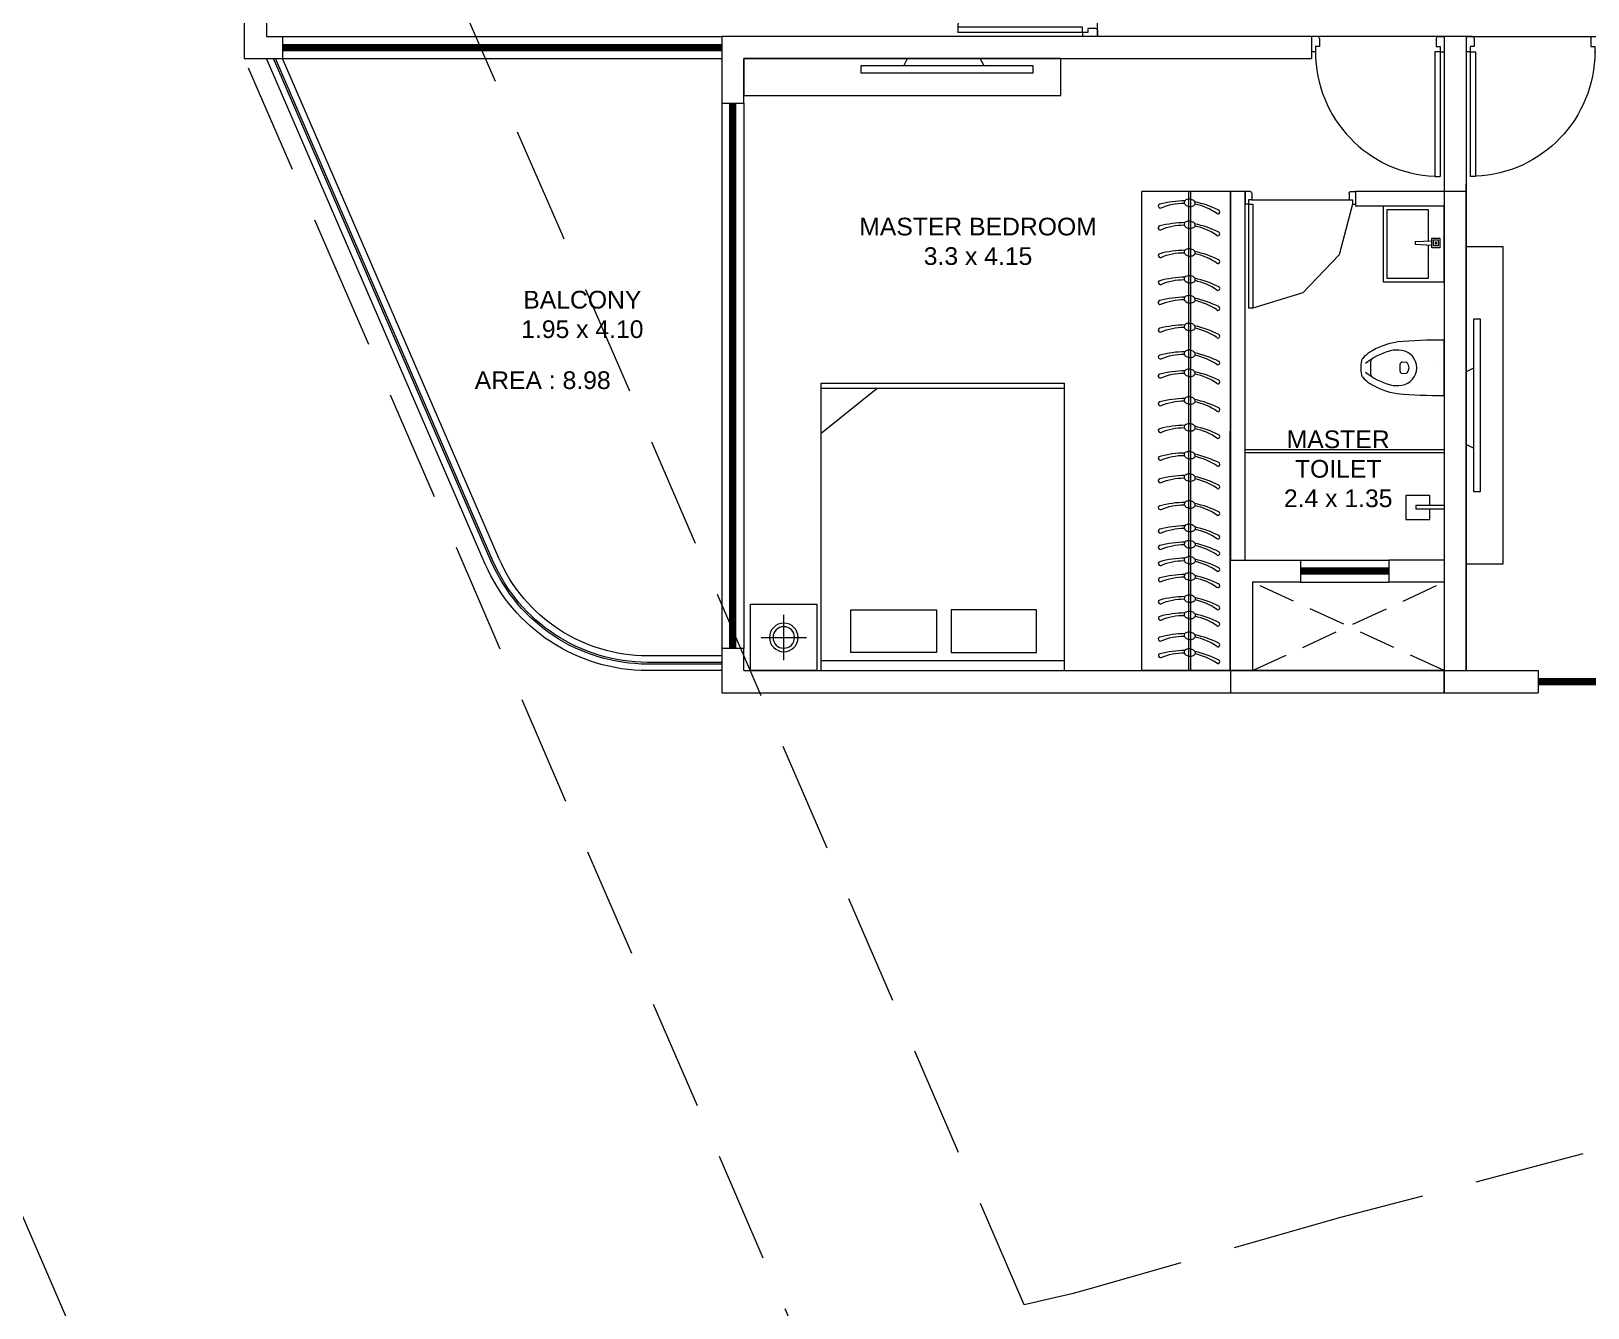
# Model space of a CAD drawing. Header units: inches. Extents: x 27644242 to 29005101, y -955243 to 216979.
# Drawn here: x 28704007 to 28714567, y -520908 to -512248 of the extents above; entities that cross this region are included whole.
import ezdxf

# ---------------------------------------------------------------- set-up
doc = ezdxf.new("R2010")
doc.units = ezdxf.units.IN
doc.header["$MEASUREMENT"] = 0
doc.set_wipeout_variables(frame=1)
for name, pattern in [('01-Xref Col Podium Lvl-1$0$HIDDEN', [0.375, 0.25, -0.125]), ('DASHED2', [0.375, 0.25, -0.125]), ('HIDDEN', [0.375, 0.25, -0.125])]:
    doc.linetypes.add(name, pattern=pattern)
for name, color, linetype, lineweight in [('AHC-A-DUCT', 14, 'HIDDEN', 5), ('DOOR', 4, 'Continuous', 0), ('DOORS', 1, 'Continuous', 9), ('ELEVATION', 40, 'Continuous', 13), ('FURN', 250, 'Continuous', 0), ('RVA Site Boundary', 17, 'Continuous', 15), ('WALL', 7, 'Continuous', 20), ('WINDOW', 162, 'Continuous', 13)]:
    doc.layers.add(name, color=color, linetype=linetype, lineweight=lineweight)
doc.layers.add('text', color=7, linetype='Continuous')
doc.styles.add('AMITS', font='arial.ttf')

# ---------------------------------------------------------------- blocks, each defined once
blk = doc.blocks.new('frerfdefr')
at = {"layer": 'FURN'}
for p, q in [((28735034, -3890), (28734433, -3890, 0)), ((28734433, -7140, 0), (28734434, -3890, 0)), ((28734753, -7140, 0), (28734753, -3890, 0)), ((28734765, -7140, 0), (28734765, -3890, 0)), ((28735033, -7140, 0), (28735034, -3890, 0)), ((28735034, -7140, 0), (28734433, -7140, 0))]:
    blk.add_line(p, q, dxfattribs=at)
at = {"layer": 'FURN', "extrusion": (6.40542e-09, -9.36485e-09, 1)}
for points in [[(28734726, -3953, 0.057952), (28734555, -3976, 1.08017), (28734564, -4001, -0.102886), (28734721, -3969, -0.821198)], [(28734726, -4101, 0.057952), (28734555, -4124, 1.08017), (28734563, -4149, -0.102886), (28734721, -4117, -0.821198)], [(28734726, -4289, 0.057952), (28734555, -4312, 1.08017), (28734564, -4337, -0.102886), (28734721, -4305, -0.821198)], [(28734726, -4471, 0.057952), (28734555, -4495, 1.08017), (28734564, -4520, -0.102886), (28734721, -4488, -0.821198)], [(28734726, -4607, 0.057952), (28734555, -4630, 1.08017), (28734563, -4655, -0.102886), (28734721, -4623, -0.821198)], [(28734726, -4795, 0.057952), (28734555, -4818, 1.08017), (28734564, -4843, -0.102886), (28734721, -4811, -0.821198)], [(28734726, -4977, 0.057952), (28734555, -5000, 1.08017), (28734564, -5025, -0.102886), (28734721, -4993, -0.821198)], [(28734726, -5106, 0.057952), (28734555, -5129, 1.08017), (28734563, -5154, -0.102886), (28734721, -5122, -0.821198)], [(28734726, -5294, 0.057952), (28734555, -5317, 1.08017), (28734564, -5342, -0.102886), (28734721, -5310, -0.821198)], [(28734726, -5476, 0.057952), (28734555, -5499, 1.08017), (28734564, -5524, -0.102886), (28734721, -5492, -0.821198)], [(28734726, -5664, 0.057952), (28734555, -5687, 1.08017), (28734564, -5712, -0.102886), (28734721, -5680, -0.821198)], [(28734726, -5816, 0.057952), (28734555, -5840, 1.08017), (28734564, -5865, -0.102886), (28734721, -5833, -0.821198)], [(28734726, -5999, 0.057952), (28734555, -6022, 1.08017), (28734564, -6047, -0.102886), (28734721, -6015, -0.821198)], [(28734726, -6158, 0.057952), (28734555, -6181, 1.08017), (28734564, -6206, -0.102886), (28734721, -6174, -0.821198)], [(28734726, -6269, 0.057952), (28734555, -6292, 1.08017), (28734564, -6317, -0.102886), (28734721, -6285, -0.821198)], [(28734726, -6377, 0.057952), (28734555, -6401, 1.08017), (28734564, -6426, -0.102886), (28734721, -6394, -0.821198)], [(28734726, -6488, 0.057952), (28734556, -6511, 1.08017), (28734564, -6536, -0.102886), (28734722, -6504, -0.821198)], [(28734726, -6638, 0.057952), (28734555, -6661, 1.08017), (28734564, -6686, -0.102886), (28734721, -6654, -0.821198)], [(28734726, -6749, 0.057952), (28734556, -6772, 1.08017), (28734564, -6797, -0.102886), (28734722, -6765, -0.821198)], [(28734726, -6889, 0.057952), (28734555, -6913, 1.08017), (28734564, -6938, -0.102886), (28734721, -6906, -0.821198)], [(28734726, -7003, 0.057952), (28734556, -7026, 1.08017), (28734564, -7051, -0.102886), (28734722, -7019, -0.821198)]]:
    blk.add_lwpolyline(points, format="xyb", dxfattribs=at)
for points in [[(28734721, -3963, 0.144333), (28734722, -3972, 0.107177), (28734730, -3981, 0.077818), (28734741, -3988, 0.065016), (28734756, -3991, 0.065016), (28734771, -3991, 0.077818), (28734783, -3987, 0.107177), (28734793, -3979, 0.144333), (28734796, -3971, 0.144333), (28734795, -3962, 0.107177), (28734787, -3952, 0.077818), (28734776, -3946, 0.065016), (28734761, -3943, 0.065016), (28734746, -3943, 0.077818), (28734733, -3947, 0.107177), (28734724, -3955, 0.144333)], [(28734720, -4112, 0.144333), (28734722, -4120, 0.107177), (28734730, -4130, 0.077818), (28734741, -4136, 0.065016), (28734756, -4140, 0.065016), (28734771, -4139, 0.077818), (28734783, -4135, 0.107177), (28734793, -4128, 0.144333), (28734796, -4119, 0.144333), (28734794, -4110, 0.107177), (28734787, -4101, 0.077818), (28734776, -4095, 0.065016), (28734761, -4091, 0.065016), (28734745, -4092, 0.077818), (28734733, -4096, 0.107177), (28734724, -4103, 0.144333)], [(28734721, -4300, 0.144333), (28734722, -4308, 0.107177), (28734730, -4318, 0.077818), (28734741, -4324, 0.065016), (28734756, -4328, 0.065016), (28734771, -4327, 0.077818), (28734783, -4323, 0.107177), (28734793, -4316, 0.144333), (28734796, -4307, 0.144333), (28734794, -4298, 0.107177), (28734787, -4289, 0.077818), (28734776, -4283, 0.065016), (28734761, -4279, 0.065016), (28734746, -4280, 0.077818), (28734733, -4284, 0.107177), (28734724, -4291, 0.144333)], [(28734721, -4482, 0.144333), (28734722, -4491, 0.107177), (28734730, -4500, 0.077818), (28734741, -4506, 0.065016), (28734756, -4510, 0.065016), (28734771, -4510, 0.077818), (28734783, -4506, 0.107177), (28734793, -4498, 0.144333), (28734796, -4490, 0.144333), (28734795, -4481, 0.107177), (28734787, -4471, 0.077818), (28734776, -4465, 0.065016), (28734761, -4461, 0.065016), (28734746, -4462, 0.077818), (28734733, -4466, 0.107177), (28734724, -4473, 0.144333)], [(28734720, -4617, 0.144333), (28734722, -4626, 0.107177), (28734730, -4635, 0.077818), (28734741, -4642, 0.065016), (28734756, -4645, 0.065016), (28734771, -4645, 0.077818), (28734783, -4641, 0.107177), (28734793, -4633, 0.144333), (28734796, -4625, 0.144333), (28734794, -4616, 0.107177), (28734787, -4607, 0.077818), (28734776, -4600, 0.065016), (28734761, -4597, 0.065016), (28734745, -4597, 0.077818), (28734733, -4601, 0.107177), (28734724, -4609, 0.144333)], [(28734721, -4805, 0.144333), (28734722, -4814, 0.107177), (28734730, -4823, 0.077818), (28734741, -4830, 0.065016), (28734756, -4833, 0.065016), (28734771, -4833, 0.077818), (28734783, -4829, 0.107177), (28734793, -4821, 0.144333), (28734796, -4813, 0.144333), (28734794, -4804, 0.107177), (28734787, -4795, 0.077818), (28734776, -4788, 0.065016), (28734761, -4785, 0.065016), (28734746, -4785, 0.077818), (28734733, -4789, 0.107177), (28734724, -4797, 0.144333)], [(28734721, -4987, 0.144333), (28734722, -4996, 0.107177), (28734730, -5006, 0.077818), (28734741, -5012, 0.065016), (28734756, -5016, 0.065016), (28734771, -5015, 0.077818), (28734783, -5011, 0.107177), (28734793, -5004, 0.144333), (28734796, -4995, 0.144333), (28734795, -4986, 0.107177), (28734787, -4977, 0.077818), (28734776, -4971, 0.065016), (28734761, -4967, 0.065016), (28734746, -4967, 0.077818), (28734733, -4971, 0.107177), (28734724, -4979, 0.144333)], [(28734720, -5116, 0.144333), (28734722, -5125, 0.107177), (28734730, -5134, 0.077818), (28734741, -5141, 0.065016), (28734756, -5144, 0.065016), (28734771, -5144, 0.077818), (28734783, -5140, 0.107177), (28734793, -5132, 0.144333), (28734796, -5124, 0.144333), (28734794, -5115, 0.107177), (28734787, -5106, 0.077818), (28734776, -5099, 0.065016), (28734761, -5096, 0.065016), (28734745, -5096, 0.077818), (28734733, -5100, 0.107177), (28734724, -5108, 0.144333)], [(28734721, -5304, 0.144333), (28734722, -5313, 0.107177), (28734730, -5322, 0.077818), (28734741, -5329, 0.065016), (28734756, -5332, 0.065016), (28734771, -5332, 0.077818), (28734783, -5328, 0.107177), (28734793, -5320, 0.144333), (28734796, -5312, 0.144333), (28734794, -5303, 0.107177), (28734787, -5294, 0.077818), (28734776, -5287, 0.065016), (28734761, -5284, 0.065016), (28734746, -5284, 0.077818), (28734733, -5288, 0.107177), (28734724, -5296, 0.144333)], [(28734721, -5486, 0.144333), (28734722, -5495, 0.107177), (28734730, -5505, 0.077818), (28734741, -5511, 0.065016), (28734756, -5514, 0.065016), (28734771, -5514, 0.077818), (28734783, -5510, 0.107177), (28734793, -5502, 0.144333), (28734796, -5494, 0.144333), (28734795, -5485, 0.107177), (28734787, -5476, 0.077818), (28734776, -5469, 0.065016), (28734761, -5466, 0.065016), (28734746, -5466, 0.077818), (28734733, -5470, 0.107177), (28734724, -5478, 0.144333)], [(28734721, -5675, 0.144333), (28734722, -5683, 0.107177), (28734730, -5693, 0.077818), (28734741, -5699, 0.065016), (28734756, -5703, 0.065016), (28734771, -5702, 0.077818), (28734783, -5698, 0.107177), (28734793, -5691, 0.144333), (28734796, -5682, 0.144333), (28734795, -5673, 0.107177), (28734787, -5664, 0.077818), (28734776, -5658, 0.065016), (28734761, -5654, 0.065016), (28734746, -5655, 0.077818), (28734734, -5658, 0.107177), (28734724, -5666, 0.144333)], [(28734721, -5827, 0.144333), (28734722, -5836, 0.107177), (28734730, -5845, 0.077818), (28734741, -5851, 0.065016), (28734756, -5855, 0.065016), (28734771, -5855, 0.077818), (28734784, -5851, 0.107177), (28734793, -5843, 0.144333), (28734796, -5835, 0.144333), (28734795, -5826, 0.107177), (28734787, -5816, 0.077818), (28734776, -5810, 0.065016), (28734761, -5806, 0.065016), (28734746, -5807, 0.077818), (28734734, -5811, 0.107177), (28734724, -5818, 0.144333)], [(28734721, -6009, 0.144333), (28734722, -6018, 0.107177), (28734730, -6027, 0.077818), (28734741, -6034, 0.065016), (28734756, -6037, 0.065016), (28734771, -6037, 0.077818), (28734784, -6033, 0.107177), (28734793, -6025, 0.144333), (28734796, -6017, 0.144333), (28734795, -6008, 0.107177), (28734787, -5999, 0.077818), (28734776, -5992, 0.065016), (28734761, -5989, 0.065016), (28734746, -5989, 0.077818), (28734734, -5993, 0.107177), (28734724, -6001, 0.144333)], [(28734721, -6168, 0.144333), (28734723, -6177, 0.107177), (28734730, -6187, 0.077818), (28734741, -6193, 0.065016), (28734756, -6197, 0.065016), (28734772, -6196, 0.077818), (28734784, -6192, 0.107177), (28734793, -6185, 0.144333), (28734797, -6176, 0.144333), (28734795, -6167, 0.107177), (28734787, -6158, 0.077818), (28734776, -6152, 0.065016), (28734761, -6148, 0.065016), (28734746, -6148, 0.077818), (28734734, -6152, 0.107177), (28734724, -6160, 0.144333)], [(28734721, -6279, 0.144333), (28734723, -6288, 0.107177), (28734730, -6297, 0.077818), (28734741, -6304, 0.065016), (28734756, -6307, 0.065016), (28734772, -6307, 0.077818), (28734784, -6303, 0.107177), (28734793, -6295, 0.144333), (28734797, -6287, 0.144333), (28734795, -6278, 0.107177), (28734787, -6268, 0.077818), (28734776, -6262, 0.065016), (28734761, -6259, 0.065016), (28734746, -6259, 0.077818), (28734734, -6263, 0.107177), (28734724, -6271, 0.144333)], [(28734721, -6388, 0.144333), (28734723, -6397, 0.107177), (28734730, -6406, 0.077818), (28734741, -6412, 0.065016), (28734756, -6416, 0.065016), (28734772, -6415, 0.077818), (28734784, -6412, 0.107177), (28734793, -6404, 0.144333), (28734797, -6396, 0.144333), (28734795, -6387, 0.107177), (28734787, -6377, 0.077818), (28734776, -6371, 0.065016), (28734761, -6367, 0.065016), (28734746, -6368, 0.077818), (28734734, -6372, 0.107177), (28734724, -6379, 0.144333)], [(28734721, -6498, 0.144333), (28734723, -6507, 0.107177), (28734730, -6517, 0.077818), (28734741, -6523, 0.065016), (28734756, -6526, 0.065016), (28734772, -6526, 0.077818), (28734784, -6522, 0.107177), (28734793, -6515, 0.144333), (28734797, -6506, 0.144333), (28734795, -6497, 0.107177), (28734787, -6488, 0.077818), (28734776, -6481, 0.065016), (28734761, -6478, 0.065016), (28734746, -6478, 0.077818), (28734734, -6482, 0.107177), (28734724, -6490, 0.144333)], [(28734721, -6648, 0.144333), (28734723, -6657, 0.107177), (28734730, -6667, 0.077818), (28734741, -6673, 0.065016), (28734756, -6676, 0.065016), (28734772, -6676, 0.077818), (28734784, -6672, 0.107177), (28734793, -6664, 0.144333), (28734797, -6656, 0.144333), (28734795, -6647, 0.107177), (28734787, -6638, 0.077818), (28734776, -6631, 0.065016), (28734761, -6628, 0.065016), (28734746, -6628, 0.077818), (28734734, -6632, 0.107177), (28734724, -6640, 0.144333)], [(28734721, -6759, 0.144333), (28734723, -6768, 0.107177), (28734730, -6777, 0.077818), (28734741, -6783, 0.065016), (28734756, -6787, 0.065016), (28734772, -6787, 0.077818), (28734784, -6783, 0.107177), (28734793, -6775, 0.144333), (28734797, -6767, 0.144333), (28734795, -6758, 0.107177), (28734787, -6748, 0.077818), (28734776, -6742, 0.065016), (28734761, -6738, 0.065016), (28734746, -6739, 0.077818), (28734734, -6743, 0.107177), (28734724, -6750, 0.144333)], [(28734721, -6900, 0.144333), (28734723, -6909, 0.107177), (28734730, -6918, 0.077818), (28734741, -6924, 0.065016), (28734756, -6928, 0.065016), (28734772, -6927, 0.077818), (28734784, -6924, 0.107177), (28734793, -6916, 0.144333), (28734797, -6908, 0.144333), (28734795, -6899, 0.107177), (28734787, -6889, 0.077818), (28734776, -6883, 0.065016), (28734761, -6879, 0.065016), (28734746, -6880, 0.077818), (28734734, -6884, 0.107177), (28734724, -6891, 0.144333)], [(28734721, -7013, 0.144333), (28734723, -7022, 0.107177), (28734730, -7032, 0.077818), (28734741, -7038, 0.065016), (28734756, -7041, 0.065016), (28734772, -7041, 0.077818), (28734784, -7037, 0.107177), (28734793, -7030, 0.144333), (28734797, -7021, 0.144333), (28734795, -7012, 0.107177), (28734787, -7003, 0.077818), (28734776, -6996, 0.065016), (28734761, -6993, 0.065016), (28734746, -6993, 0.077818), (28734734, -6997, 0.107177), (28734724, -7005, 0.144333)]]:
    blk.add_lwpolyline(points, format="xyb", close=True, dxfattribs=at)
for centre, radius, start, end in [((28734627, -4686, 0), 745, 63.8497, 77.1166), ((28734716, -4363, 0), 395, 55.0214, 78.5184), ((28734627, -4835, 0), 745, 63.8497, 77.1166), ((28734716, -4512, 0), 395, 55.0214, 78.5184), ((28734627, -5023, 0), 745, 63.8497, 77.1166), ((28734716, -4700, 0), 395, 55.0214, 78.5184), ((28734627, -5205, 0), 745, 63.8497, 77.1166), ((28734716, -4882, 0), 395, 55.0214, 78.5184), ((28734627, -5340, 0), 745, 63.8497, 77.1166), ((28734716, -5017, 0), 395, 55.0214, 78.5184), ((28734627, -5528, 0), 745, 63.8497, 77.1166), ((28734716, -5205, 0), 395, 55.0214, 78.5184), ((28734627, -5711, 0), 745, 63.8497, 77.1166), ((28734716, -5388, 0), 395, 55.0214, 78.5184), ((28734627, -5839, 0), 745, 63.8497, 77.1166), ((28734716, -5516, 0), 395, 55.0214, 78.5184), ((28734627, -6027, 0), 745, 63.8497, 77.1166), ((28734716, -5704, 0), 395, 55.0214, 78.5184), ((28734627, -6209, 0), 745, 63.8497, 77.1166), ((28734716, -5886, 0), 395, 55.0214, 78.5184), ((28734627, -6398, 0), 745, 63.8497, 77.1166), ((28734716, -6075, 0), 395, 55.0214, 78.5184), ((28734627, -6550, 0), 745, 63.8497, 77.1166), ((28734716, -6227, 0), 395, 55.0214, 78.5184), ((28734627, -6732, 0), 745, 63.8497, 77.1166), ((28734716, -6409, 0), 395, 55.0214, 78.5184), ((28734627, -6892, 0), 745, 63.8497, 77.1166), ((28734716, -6569, 0), 395, 55.0214, 78.5184), ((28734627, -7002, 0), 745, 63.8497, 77.1166), ((28734716, -6679, 0), 395, 55.0214, 78.5184), ((28734628, -7111, 0), 745, 63.8497, 77.1166), ((28734716, -6788, 0), 395, 55.0214, 78.5184), ((28734628, -7222, 0), 745, 63.8497, 77.1166), ((28734716, -6899, 0), 395, 55.0214, 78.5184), ((28734628, -7371, 0), 745, 63.8497, 77.1166), ((28734950, -6564, 0), 13.2, 235.0212, 63.8495), ((28734628, -7482, 0), 745, 63.8497, 77.1166), ((28734716, -7048, 0), 395, 55.0214, 78.5184), ((28734950, -6714, 0), 13.2, 235.0212, 63.8495), ((28734716, -7159, 0), 395, 55.0214, 78.5184), ((28734950, -6825, 0), 13.2, 235.0212, 63.8495), ((28734628, -7623, 0), 745, 63.8497, 77.1166), ((28734716, -7300, 0), 395, 55.0214, 78.5184), ((28734950, -6966, 0), 13.2, 235.0212, 63.8495), ((28734628, -7737, 0), 745, 63.8497, 77.1166), ((28734716, -7414, 0), 395, 55.0214, 78.5184), ((28734950, -7079, 0), 13.2, 235.0212, 63.8495)]:
    blk.add_arc(centre, radius, start, end, dxfattribs=at)
blk = doc.blocks.new('TVVVV')
at = {"layer": 'FURN', "ltscale": 1000, "elevation": 0}
blk.add_lwpolyline([(-130, 740), (-82, 740), (-82, -429), (-130, -429)], close=True, dxfattribs=at)
for points in [[(-130, 447), (-179, 422)], [(-130, -96), (-179, -71)]]:
    blk.add_lwpolyline(points, dxfattribs=at)
blk = doc.blocks.new('A$C6E20521E-flat-1-flatten-1')
at = {"layer": 'DOORS', "color": 251}
for p, q in [((-63, 103), (-63, 949)), ((-63, 949), (-27, 949)), ((-27, 103), (-27, 949)), ((-900, 0), (-900, 103)), ((-873, 103), (-900, 103)), ((0, 0), (-900, 0)), ((-873, 67), (-873, 103)), ((-846, 67), (-873, 67)), ((-846, 13), (-846, 67)), ((-27, 103), (-63, 103)), ((-54, 13), (-54, 67)), ((-54, 67), (-27, 67)), ((-27, 103), (0, 103)), ((-27, 67), (-27, 103)), ((0, 0), (0, 103)), ((-859, 0), (-900, 0)), ((-40, 0), (0, 0))]:
    blk.add_line(p, q, dxfattribs=at)
at = {"layer": 'DOORS', "color": 251, "extrusion": (0, 0, -1)}
for centre, major_axis, start_param, end_param in [((-27, 103), (-729, -429), 0.531535, 2.059765), ((-859, 13), (-11.7, -6.7), 3.665191, 5.235988), ((-40, 13), (-11.7, -6.7), 5.235988, 6.806784)]:
    blk.add_ellipse(centre, major_axis=major_axis, ratio=1, start_param=start_param, end_param=end_param, dxfattribs=at)
blk = doc.blocks.new('A$C3D5F2F58')
at = {"color": 0, "linetype": 'ByBlock'}
blk.add_wipeout([(188, 0), (-188, 0), (-185, -125), (-183, -194), (-179, -263), (-176, -302), (-170, -349), (-151, -415), (-144, -433), (-131, -459), (-112, -495), (-106, -504), (-86, -530), (-72, -545), (-64, -553), (-56, -558), (-41, -562), (-23, -564), (3, -565), (30, -563), (47, -561), (56, -558), (74, -543), (101, -511), (135, -451), (158, -392), (171, -340), (179, -260), (185, -136), (187, -46)], dxfattribs=at)
for p, q in [((-188, 0), (188, 0)), ((0, -63), (0, -63)), ((-38, -282), (-36, -255)), ((-24, -298), (24, -298)), ((36, -255), (38, -282)), ((-43, -497), (43, -497))]:
    blk.add_line(p, q, dxfattribs=at)
at = {"color": 0, "linetype": 'ByBlock', "extrusion": (0, 0, -1)}
for centre, major_axis, ratio, start_param, end_param in [((3903, 5), (4088, 164), 0.940247, 3.100232, 3.182953), ((-3903, 5), (-4088, 164), 0.940247, 3.100232, 3.182953), ((0, -305), (84.4, 84.4), 1, 4.07333, 6.922251), ((87, -319), (147, 147), 1, 3.705861, 4.079165), ((-24, -284), (10, 10), 1, 2.356198, 4.018929), ((-27, -256), (6.03, 6.03), 1, 4.01894, 4.852375), ((0, -292), (-38.2, 38.2), 1, 0.139988, 1.430816), ((24, -284), (-10, 10), 1, 2.264265, 3.926995), ((27, -256), (6.03, 6.03), 1, -0.139979, 0.693472), ((-87, -319), (-147, 147), 1, 2.204028, 2.577331), ((276, -258), (321, 321), 1, 3.353441, 3.79389), ((326, -246), (-323, 323), 1, 4.816657, 5.23508), ((-326, -246), (-323, 323), 1, 2.618909, 3.037332), ((-276, -258), (-321, 321), 1, 2.489302, 2.929752), ((119, -350), (193, 193), 1, 3.092098, 3.328462), ((-43, -474), (16.1, 16.1), 1, 2.356198, 3.387836), ((43, -474), (16.1, 16.1), 1, 1.324559, 2.356198), ((-119, -350), (193, 193), 1, 1.383935, 1.620298), ((-41, -527), (24.1, 24.1), 1, 2.528301, 3.092099), ((0, -292), (-193, 193), 1, 3.75489, 4.099099), ((41, -527), (24.1, 24.1), 1, 1.620298, 2.184095)]:
    blk.add_ellipse(centre, major_axis=major_axis, ratio=ratio, start_param=start_param, end_param=end_param, dxfattribs=at)
blk = doc.blocks.new('A$C3E645E75')
at = {"extrusion": (0, 0, -1), "zscale": -0.9999999999999998, "rotation": 179.9999999999989}
blk.add_blockref('A$C3D5F2F58', (0, 0), dxfattribs=at)
blk = doc.blocks.new('A$C3C731254-flat-1')
at = {"layer": 'FURN'}
for p, q in [((-77430, -2820), (-77431, -2802)), ((-77430, -2802), (-77318, -2797)), ((-77430, -2820), (-77318, -2825))]:
    blk.add_line(p, q, dxfattribs=at)
for points in [[(-77233, -3061), (-77648, -3061), (-77648, -2547), (-77233, -2547)], [(-77263, -2843), (-77263, -2778), (-77318, -2778), (-77318, -2843)], [(-77275, -2831), (-77275, -2791), (-77306, -2791), (-77306, -2831)], [(-77287, -2819), (-77287, -2803), (-77293, -2803), (-77293, -2819)]]:
    blk.add_lwpolyline(points, close=True, dxfattribs=at)
blk.add_lwpolyline([(-77339, -2824), (-77339, -3036), (-77623, -3036), (-77623, -2572), (-77339, -2572), (-77339, -2798)], dxfattribs=at)
blk = doc.blocks.new('A$C3A956F37-flat-1')
at = {"layer": 'FURN'}
blk.add_line((-168, 90), (0, 90), dxfattribs=at)
for points in [[(-97, 67), (-97, 0), (-259, 0), (-259, 161), (-97, 161), (-97, 90)], [(0, 67), (-191, 67), (-191, 90), (-168, 90)]]:
    blk.add_lwpolyline(points, dxfattribs=at)
blk = doc.blocks.new('edddew234')
at = {"layer": 'FURN', "linetype": 'Continuous', "extrusion": (5.00305e-08, 8.66553e-08, 1)}
for p, q in [((1391, 2058, 0), (1391, 1750, 0)), ((1545, 1904, 0), (1237, 1904, 0))]:
    blk.add_line(p, q, dxfattribs=at)
at = {"layer": 'FURN', "ltscale": 0.05, "extrusion": (5.00305e-08, 8.66553e-08, 1)}
for p, q in [((1616, 1650, 0), (-334, 1650, 0)), ((-334, 1650, 0), (-334, 0, 0)), ((6, 1650, 0), (-299, 1271, 0)), ((-299, 1650, 0), (-299, 0, 0)), ((1547, 1650, 0), (1547, 0, 0)), ((1616, 1650, 0), (1616, 0, 0)), ((1616, 0, 0), (-334, 0, 0))]:
    blk.add_line(p, q, dxfattribs=at)
blk.add_lwpolyline([(1166, 1679), (1616, 1679), (1616, 2129), (1166, 2129)], close=True, dxfattribs=at)
at = {"layer": 'FURN', "linetype": 'Continuous', "extrusion": (5.00305e-08, 8.66553e-08, 1)}
for points in [[(1494, 1449), (1203, 1449), (1203, 869), (1494, 869)], [(1494, 190), (1203, 190), (1203, 769), (1494, 769)]]:
    blk.add_lwpolyline(points, close=True, dxfattribs=at)
for radius in [97, 72.8]:
    blk.add_circle((1391, 1904), radius, dxfattribs=at)
blk = doc.blocks.new('A$C65A37FE3-flatten-3')
at = {"layer": 'DOOR', "color": 252, "true_color": 0x939598}
for p, q in [((0, -34), (0, 0)), ((0, 0), (86, 0)), ((11, -45), (56, -45)), ((56, -45), (56, -23)), ((56, -23), (86, -23)), ((86, -23), (86, 0)), ((86, -23), (86, -53)), ((86, -23), (791, -23)), ((86, -53), (791, -53)), ((791, -53), (791, -23)), ((0, -716), (0, -750)), ((11, -705), (56, -705)), ((56, -705), (56, -728)), ((56, -728), (86, -728)), ((86, -728), (86, -750)), ((0, -750), (86, -750))]:
    blk.add_line(p, q, dxfattribs=at)
for points in [[(0, -34), (3, -42), (11, -45)], [(86, -728), (430, -638), (687, -392), (791, -53)], [(11, -705), (6, -707), (2, -711), (0, -716)]]:
    blk.add_lwpolyline(points, dxfattribs=at)
blk = doc.blocks.new('FDEFREFR')
at = {"layer": 'AHC-A-DUCT', "linetype": 'DASHED2', "ltscale": 1000}
for p, q in [((28736484, -7140), (28735184, -6540)), ((28735185, -7140), (28736484, -6540))]:
    blk.add_line(p, q, dxfattribs=at)
at = {"layer": 'ELEVATION', "ltscale": 500}
for points in [[(28731584, -7140), (28731081, -7140, -0.298937), (28729980, -6417), (28728495, -2989)], [(28731584, -7040), (28731081, -7040, -0.298937), (28730072, -6377), (28728604, -2989)]]:
    blk.add_lwpolyline(points, format="xyb", dxfattribs=at)
at = {"layer": 'ELEVATION', "color": 4, "ltscale": 500}
for points in [[(28731584, -7096), (28731081, -7096, -0.298937), (28730021, -6399), (28728543, -2989)], [(28731584, -7084), (28731081, -7084, -0.298937), (28730032, -6395), (28728556, -2989)]]:
    blk.add_lwpolyline(points, format="xyb", dxfattribs=at)
at = {"layer": 'FURN', "ltscale": 500}
for p, q in [((28735179, -3946), (28735839, -3946)), ((28735134, -5640), (28736484, -5640)), ((28735134, -5660), (28736484, -5660))]:
    blk.add_line(p, q, dxfattribs=at)
for points in [[(28731734, -2989), (28731734, -3239), (28733884, -3239), (28733884, -2989)], [(28736634, -6415), (28736884, -6415), (28736884, -4265), (28736634, -4265)]]:
    blk.add_lwpolyline(points, close=True, dxfattribs=at)
at = {"layer": 'FURN', "extrusion": (6.40542e-09, -9.36485e-09, 1)}
for centre in [(28734950, -4029, 0), (28734950, -4178, 0), (28734950, -4366, 0), (28734950, -4548, 0), (28734950, -4683, 0), (28734950, -4871, 0), (28734950, -5053, 0), (28734950, -5182, 0), (28734950, -5370, 0), (28734950, -5552, 0), (28734950, -5741, 0), (28734950, -5893, 0), (28734950, -6075, 0), (28734950, -6234, 0), (28734950, -6345, 0), (28734950, -6454, 0)]:
    blk.add_arc(centre, 13.2, 235.0212, 63.8495, dxfattribs=at)
at = {"layer": 'WALL', "ltscale": 500}
for p, q in [((28728345, 360, 0), (28728345, -2989)), ((28728495, 360, 0), (28728495, -2839)), ((28728495, -1789, 0), (28728495, -2839, 0)), ((28728495, -2839), (28728604, -2839)), ((28728604, -2839), (28728604, -2989)), ((28731584, -2839), (28731584, -3290)), ((28735634, -2839, 0), (28731584, -2839, 0)), ((28735584, -2839), (28735584, -2989)), ((28736634, -2839, 0), (28736484, -2839, 0)), ((28728345, -2989), (28728604, -2989)), ((28731734, -3290), (28731734, -2989)), ((28731734, -2989), (28735584, -2989)), ((28731584, -3290), (28731734, -3290)), ((28736634, -3890), (28735884, -3890)), ((28735884, -3890), (28735884, -3990)), ((28736634, -7140), (28736634, -3840)), ((28736484, -3990), (28735884, -3990)), ((28735034, -7140), (28735034, -6390)), ((28735034, -6390), (28735509, -6390)), ((28735509, -6390), (28735509, -6540)), ((28736484, -6390), (28736109, -6390)), ((28736109, -6390), (28736109, -6540)), ((28735509, -6540), (28735184, -6540)), ((28735184, -6540), (28735184, -7140)), ((28736484, -6540), (28736109, -6540))]:
    blk.add_line(p, q, dxfattribs=at)
at = {"layer": 'WALL', "transparency": 33554687}
for p, q in [((28736634, -2839, 0), (28736634, -7140, 0)), ((28737121, -7140), (28737121, -7290))]:
    blk.add_line(p, q, dxfattribs=at)
at = {"layer": 'WALL'}
for p, q in [((28731734, -7140, 0), (28736034, -7140, 0)), ((28735934, -7140), (28737121, -7140)), ((28735934, -7290), (28737121, -7290))]:
    blk.add_line(p, q, dxfattribs=at)
at = {"layer": 'WALL', "ltscale": 500}
for points in [[(28735134, -6390), (28735134, -3890), (28735034, -3890), (28735034, -6390)], [(28731734, -7140), (28731734, -6990), (28731584, -6990), (28731584, -7290), (28735934, -7290)]]:
    blk.add_lwpolyline(points, dxfattribs=at)
blk.add_lwpolyline([(28736484, -7290), (28736484, -7140), (28735034, -7140), (28735034, -7290)], close=True, dxfattribs=at)
at = {"layer": 'WINDOW', "ltscale": 500}
for p, q in [((28728604, -2839), (28731584, -2839)), ((28728604, -2989), (28731584, -2989)), ((28731584, -3290), (28731584, -6990)), ((28731734, -3290), (28731734, -6990)), ((28735509, -6390), (28736109, -6390)), ((28735509, -6540), (28736109, -6540))]:
    blk.add_line(p, q, dxfattribs=at)
at = {"layer": 'WINDOW', "ltscale": 500, "const_width": 50}
for points in [[(28731584, -2914), (28728604, -2914)], [(28731659, -3290), (28731659, -6990)], [(28736109, -6465), (28735509, -6465)], [(28739147, -7215), (28737121, -7215)]]:
    blk.add_lwpolyline(points, dxfattribs=at)
at = {"xscale": -1, "rotation": 180.0000000000088}
for name, p in [('A$C3C731254-flat-1', (28813718, -7050)), ('A$C3A956F37-flat-1', (28736484, -5953))]:
    blk.add_blockref(name, p, dxfattribs=at)
at = {"layer": 'DOOR', "ltscale": 500, "xscale": -1}
for p, rotation in [((28734134, -2839), 89.9999999999998), ((28736484, -2839), 180)]:
    blk.add_blockref('A$C6E20521E-flat-1-flatten-1', p, dxfattribs=dict(at, rotation=rotation))
at = {"layer": 'DOOR', "ltscale": 500, "rotation": 180}
blk.add_blockref('A$C6E20521E-flat-1-flatten-1', (28736634, -2839, 0), dxfattribs=at)
at = {"layer": 'FURN', "ltscale": 1000, "xscale": -1}
for p, rotation in [((28733267, -3167, 0), 89.99999999999973), ((28736813, -5184, 0), 179.9999999999999)]:
    blk.add_blockref('TVVVV', p, dxfattribs=dict(at, rotation=rotation))
at = {"layer": 'FURN', "extrusion": (0, 0, -1), "xscale": -1, "zscale": -1, "rotation": 270.0002197302562}
blk.add_blockref('A$C3E645E75', (-28736484, -5086), dxfattribs=at)
at = {"layer": 'FURN', "ltscale": 500, "xscale": -1, "rotation": 89.9999999999996}
blk.add_blockref('edddew234', (28733909, -5524, 0), dxfattribs=at)
at = {"layer": 'WALL', "ltscale": 500}
blk.add_blockref('frerfdefr', (0, 0), dxfattribs=at)
at = {"layer": 'WALL', "ltscale": 500, "xscale": -1, "rotation": 89.99999999999984}
blk.add_blockref('A$C65A37FE3-flatten-3', (28735134, -3890), dxfattribs=at)
at = {"layer": 'text', "ltscale": 100, "char_height": 120, "width": 1715.23, "style": 'AMITS'}
for s, insert, attachment_point in [('\\pxqc;MASTER BEDROOM\\P3.3 x 4.15', (28734180, -4068), 3), ('\\pxqc;BALCONY\\P1.95 x 4.10', (28731496, -4564), 3), ('\\pxi-3,l4,qc,t4;AREA : 8.98', (28731167, -5110), 3), ('\\pxqc;MASTER \\PTOILET\\P2.4 x 1.35', (28734908, -5511), 1)]:
    blk.add_mtext(s, dxfattribs=dict(at, insert=insert, attachment_point=attachment_point))
at = {"layer": 'WALL'}
blk.add_line((28736484, -2839), (28736484, -7290), dxfattribs=at)

msp = doc.modelspace()

# ---------------------------------------------------------------- linework, layer by layer
at = {"layer": 'RVA Site Boundary', "color": 5, "ltscale": 500}
msp.add_lwpolyline([(28742287.8, -520171.4), (28734298.4, -520898.7), (28733999.5, -520962.1), (28733395.6, -521105.2), (28714472.3, -526083.7), (28712830.5, -526549.9), (28712560.7, -526625.9), (28711440.1, -526886.6), (28711080.2, -526969.4), (28707446.6, -527990.6), (28707302.3, -528053.2), (28707038.7, -527442.6), (28702102.2, -516009.6), (28694651.4, -498913.7), (28690540.8, -489621.8), (28698009.5, -489523.8), (28714624.8, -489359.1), (28721194.5, -489418.3), (28728662.3, -489396.2), (28742984.1, -489401.5)], dxfattribs=at)
at = {"layer": 'RVA Site Boundary', "linetype": '01-Xref Col Podium Lvl-1$0$HIDDEN', "ltscale": 3000}
for points in [[(28741955.5, -515683.1), (28733624.9, -516441.4), (28733013.3, -516571.2), (28732304, -516739.3), (28713285.1, -521742.9), (28711605.9, -522219.7), (28711440.2, -522266.4), (28710425.7, -522502.4), (28709966.3, -522608.1), (28709865.1, -522636.6), (28706230.5, -514218.8), (28698771.7, -497104.5), (28697412.5, -494032), (28698061.3, -494023.5), (28714626.9, -493859.3), (28721180.9, -493918.3), (28728668.1, -493896.2), (28742981.5, -493901.5)], [(28741844.7, -514187), (28733400.5, -514955.6), (28732684.5, -515107.5), (28731940.1, -515284), (28712889.4, -520296), (28711197.7, -520776.3), (28711066.7, -520813.2), (28710744.1, -520888.3), (28707606.6, -513621.8), (28700145.1, -496501.4), (28699705.3, -495507.3), (28714627.6, -495359.3), (28721176.3, -495418.3), (28728670, -495396.2), (28742980.7, -495401.5)]]:
    msp.add_lwpolyline(points, dxfattribs=at)

# ---------------------------------------------------------------- next in the draw order: block references
at = {"layer": 'WALL', "ltscale": 500}
msp.add_blockref('FDEFREFR', (-22892, -509445.8), dxfattribs=at)

doc.saveas('drawing.dxf')
